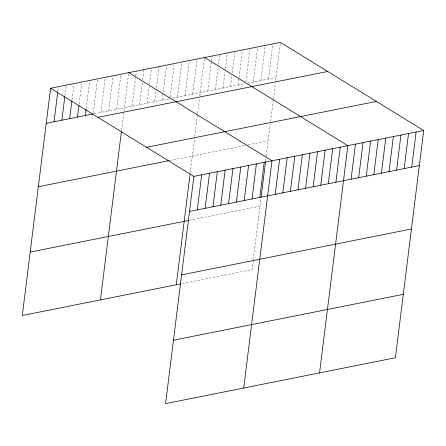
<?xml version="1.0" encoding="UTF-8"?>
<svg xmlns="http://www.w3.org/2000/svg" width="446" height="446" viewBox="0 0 446 446"><rect width="100%" height="100%" fill="white"/><g stroke="black" fill="none" stroke-linecap="round" stroke-linejoin="round"><path stroke-width="0.33" stroke-dasharray="2.23 1.67" d="M57.818 91.502L58.331 87.377M64.86 96.13L66.058 86.507M71.99 100.071L73.874 84.946M79.12 104.013L81.69 83.391M86.162 108.64L89.585 81.144M93.203 113.267L97.484 78.897M100.935 112.398L105.301 77.336M108.746 110.837L113.117 75.775M116.562 109.276L120.927 74.22M121.557 130.366L128.743 72.659M131.96 106.204L135.64 76.645M135.729 75.959L136.325 71.148M139.542 104.693L142.285 82.694M142.625 79.945L143.913 69.632M147.13 103.177L149.181 86.68M149.527 83.932L151.495 68.121M154.712 101.666L156.083 90.666M156.423 87.918L159.077 66.605M162.294 100.155L163.152 93.281M163.236 92.59L166.665 65.094M170.054 97.267L174.074 64.954M177.463 97.128L181.834 62.066M185.051 95.611L189.416 60.556M192.633 94.1L196.998 59.039M190.158 173.338L194.573 137.886M194.735 136.588L199.49 98.41M199.814 95.823L204.586 57.528M207.803 91.073L211.482 61.515M211.571 60.823L212.168 56.012M215.385 89.562L218.127 67.563M218.468 64.809L219.75 54.501M222.967 88.046L225.024 71.55M225.369 68.796L227.337 52.985M230.554 86.535L231.926 75.536M232.266 72.787L234.919 51.474M238.136 85.019L238.995 78.145M239.078 77.459L242.507 49.958M245.891 82.131L249.916 49.824M253.306 81.992L257.671 46.936M260.888 80.481L265.259 45.42M268.475 78.97L272.84 43.909M253.25 260.564L252.124 269.624L181.338 283.751M253.328 259.918L261.183 196.876M265.665 160.872L266.167 156.875M266.251 156.206L270.254 124.044M270.577 121.457L273.32 99.458M273.398 98.811L275.333 83.279M275.656 80.687L280.423 42.392M94.424 113.697L169.246 98.767M172.407 98.137L245.088 83.631M247.619 83.129L276.057 77.453M169.564 160.543L244.776 145.535M247.937 144.905L268.157 140.869M189.238 220.335L260.018 206.208"/><path stroke-width="0.67" d="M50.604 88.252L193.876 176.376L165.577 403.608L395.396 357.748L423.7 130.516L280.423 42.392L50.604 88.252L22.3 315.484L180.702 283.873M54.05 121.752L57.735 92.188M61.866 120.191L64.776 96.821M69.676 118.63L71.906 100.757M77.492 117.075L78.948 105.384M85.309 115.514L86.078 109.326M100.439 299.89L121.396 131.659M176.281 284.76L189.99 174.67M197.327 209.876L201.692 174.815M205.138 208.315L209.508 173.254M212.954 206.754L217.319 171.699M220.764 205.199L225.135 170.138M228.581 203.638L232.946 168.577M236.397 202.077L240.762 167.021M244.207 200.522L248.578 165.46M252.023 198.961L256.389 163.899M259.84 197.4L264.205 162.344M261.183 196.876L265.582 161.541M243.717 388.014L272.015 160.783L128.743 72.659M275.232 194.328L279.603 159.267M282.82 192.817L287.185 157.756M290.402 191.301L294.773 156.245M297.989 189.79L302.355 154.729M305.571 188.279L309.937 153.218M313.153 186.762L317.524 151.701M320.741 185.252L325.106 150.19M328.323 183.735L332.688 148.674M335.91 182.224L340.276 147.163M319.553 372.884L347.858 145.652L204.586 57.528M351.074 179.197L355.445 144.136M358.662 177.686L363.027 142.625M366.244 176.17L370.609 141.109M373.826 174.659L378.197 139.598M381.414 173.143L385.779 138.082M388.996 171.632L393.361 136.571M396.583 170.116L400.948 135.06M404.165 168.605L408.53 133.544M411.747 167.088L416.118 132.033M46.239 123.308L93.119 113.953M97.886 117.331L327.704 71.477M146.6 147.291L376.418 101.437M38.339 186.729L168.934 160.671M193.876 176.376L423.7 130.516M189.511 211.432L419.335 165.577M30.2 252.062L188.602 220.458M181.611 274.853L411.435 228.993M173.472 340.187L403.296 294.332"/></g></svg>
